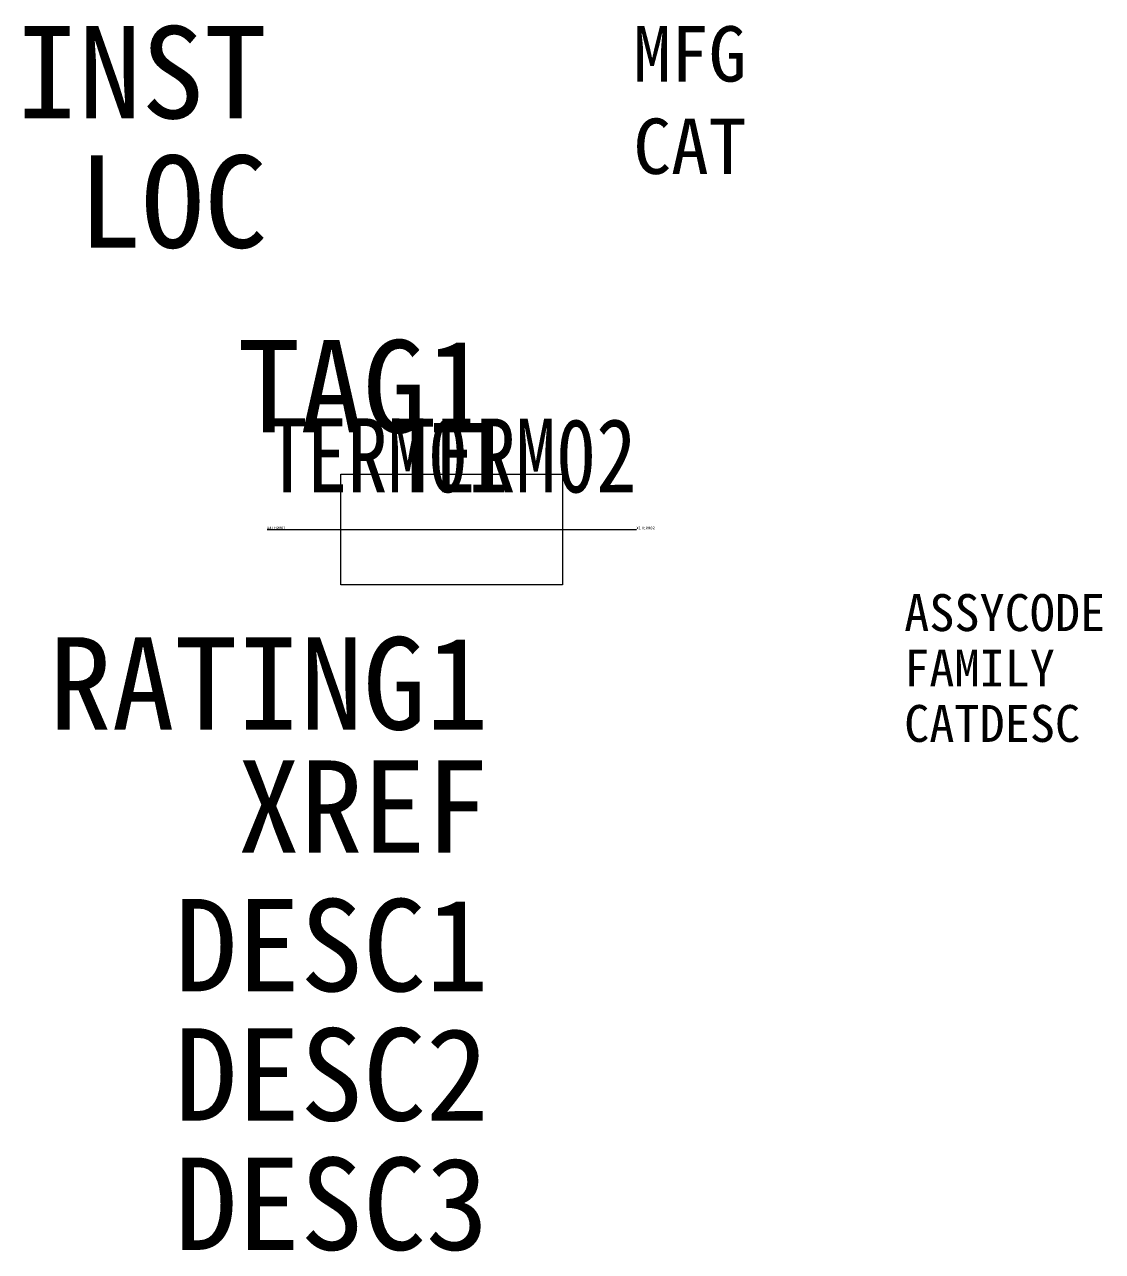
# Model space of a CAD drawing. Header units: millimetres. Extents: x -11.6 to 17.6, y -19.5 to 13.7.
import ezdxf
from ezdxf.enums import TextEntityAlignment as Align

# ---------------------------------------------------------------- set-up
doc = ezdxf.new("R2010")
doc.units = ezdxf.units.MM
doc.header["$LTSCALE"] = 12
doc.styles.add('WD_IEC', font='simhei.ttf')

msp = doc.modelspace()

# ---------------------------------------------------------------- linework, layer by layer
for p, q in [((-3, 1.5), (3, 1.5)), ((-3, -1.5), (-3, 1.5)), ((3, 1.5), (3, -1.5)), ((-5, 0), (5, 0)), ((3, -1.5), (-3, -1.5))]:
    msp.add_line(p, q)

# ---------------------------------------------------------------- texts
at = {"style": 'WD_IEC'}
for tag, text, p in [('INST', '', (-5, 11.125)), ('LOC', '', (-5, 7.625)), ('TAG1', 'FU', (1, 2.625)), ('RATING1', '', (1, -5.415)), ('XREF', '', (1, -8.75)), ('DESC1', '', (1, -12.5)), ('DESC2', '', (1, -16)), ('DESC3', '', (1, -19.5))]:
    msp.add_attdef(tag, text=text, height=2.5, dxfattribs=at).set_placement(p, align=Align.RIGHT)
for tag, p, s, height, flags in [('MFG', (4.917, 12.122), '', 1.5, 9), ('CAT', (4.917, 9.622), '', 1.5, 9), ('X4TERM01', (-5, 0), '', 0.08, 1), ('X1TERM02', (5, 0), '', 0.08, 1), ('ASSYCODE', (12.25, -2.75), '', 1, 1), ('FAMILY', (12.25, -4.25), 'FU', 1, 1), ('CATDESC', (12.25, -5.75), '', 1, 1)]:
    msp.add_attdef(tag, p, s, height=height, dxfattribs=dict(at, flags=flags))
at = {"style": 'WD_IEC', "width": 0.8}
msp.add_attdef('TERM01', (-5, 1.007), '', height=2, dxfattribs=at)
msp.add_attdef('TERM02', text='', height=2, dxfattribs=at).set_placement((5, 1.003), align=Align.RIGHT)

doc.saveas('drawing.dxf')
